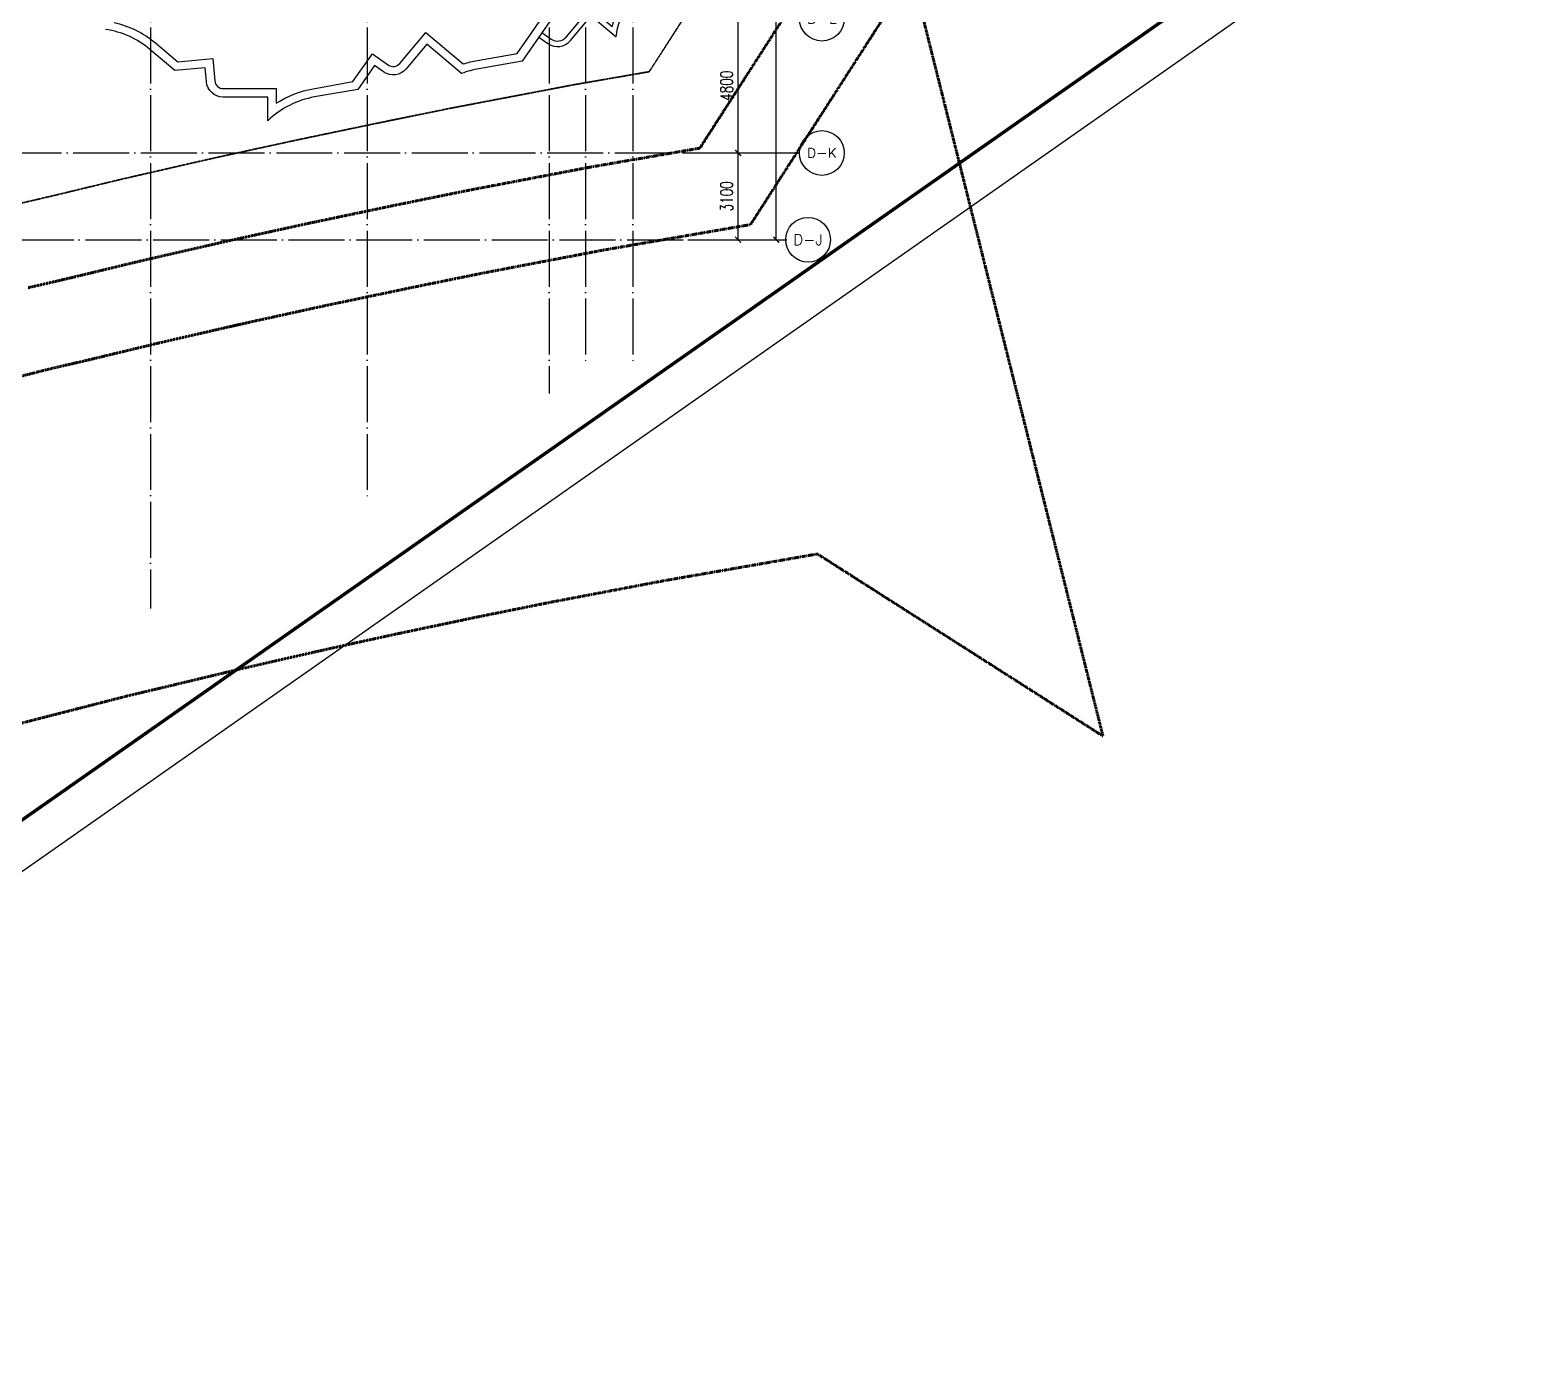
# Model space of a CAD drawing. Header units: millimetres. Extents: x 1089227 to 13101469, y 618865 to 10240562.
# Drawn here: x 3364476 to 3418126, y 4828090 to 4875354 of the extents above; entities that cross this region are included whole.
import ezdxf
from ezdxf.enums import TextEntityAlignment as Align

# ---------------------------------------------------------------- set-up
doc = ezdxf.new("R2010")
doc.units = ezdxf.units.MM
doc.header["$LTSCALE"] = 1000
doc.header["$PDMODE"] = 3
doc.header["$PDSIZE"] = 200
for name, pattern in [('A09-G-CTRL-用地红线+建筑退线_设计区$0$A02-G-MAIN-用地红线+退线_设计区$0$Redline1', [20, 10, -2, 2, -2, 2, -2]), ('A09-G-CTRL-用地红线+建筑退线_设计区$0$Controlline1', [12.8, 8, -1.6, 1.6, -1.6]), ('DOTE', [2.42, 2, -0.2, 0.02, -0.2])]:
    doc.linetypes.add(name, pattern=pattern)
doc.layers.get('0').update_dxf_attribs({"linetype": 'CONTINUOUS'})
doc.layers.get('Defpoints').update_dxf_attribs({"linetype": 'CONTINUOUS'})
doc.layers.add('A09-G-CTRL-用地红线+建筑退线_设计区$0$Z-REDL(用地红线)', color=10, linetype='CONTINUOUS', lineweight=60)
doc.layers.add('A09-G-CTRL-用地红线+建筑退线_设计区$0$Z-REDL-CTRL(建筑控制线)', color=40, linetype='CONTINUOUS', lineweight=35)
for name, color, linetype in [('AXIS', 3, 'CONTINUOUS'), ('AXIS_TEXT', 7, 'CONTINUOUS'), ('DOTE', 1, 'DOTE'), ('LWK-轴线-编号', 7, 'CONTINUOUS'), ('PUB_DIM', 3, 'CONTINUOUS'), ('TK', 4, 'CONTINUOUS'), ('TK-TEXT', 7, 'CONTINUOUS'), ('VHBoundary', 4, 'CONTINUOUS'), ('WALL-POOL', 31, 'CONTINUOUS')]:
    doc.layers.add(name, color=color, linetype=linetype)
doc.styles.add('_TCH_AXIS', font='COMPLEX', dxfattribs={"bigfont": 'AllInOneBig.shx'})
doc.styles.add('_TCH_DIM_T3', font='SIMPLEX', dxfattribs={"width": 0.705882, "bigfont": 'AllInOneBig.shx'})
doc.styles.add('COMPLEX', font='COMPLEX', dxfattribs={"bigfont": 'AllInOneBig.shx'})
doc.styles.add('SADITK-SX', font='simfang.ttf', dxfattribs={"width": 0.7})
doc.dimstyles.new('_TCH_ARCH&&150', dxfattribs={"dimtxt": 446.25, "dimasz": 150, "dimexe": 375, "dimexo": 450, "dimgap": 189.375, "dimtad": 1, "dimdec": 0, "dimzin": 0, "dimdsep": 46, "dimtxsty": '_TCH_DIM_T3', "dimblk": 'ARCHTICK', "dimcen": 0.09, "dimclrt": 7, "dimazin": 2, "dimtfac": 1, "dimtdec": 0, "dimtix": 1, "dimtmove": 2, "dimatfit": 3, "dimfxl": 0, "dimtolj": 1, "dimtzin": 0, "dimarcsym": 0})

# ---------------------------------------------------------------- blocks, each defined once
blk = doc.blocks.new('0323最综用地红线')
at = {"layer": 'A09-G-CTRL-用地红线+建筑退线_设计区$0$Z-REDL(用地红线)', "color": 1, "linetype": 'A09-G-CTRL-用地红线+建筑退线_设计区$0$A02-G-MAIN-用地红线+退线_设计区$0$Redline1', "ltscale": 0.0005}
for points in [[(8341550, 3591838), (8335781, 3582877), (8330535, 3581969), (8326294, 3581161), (8323721, 3580638), (8320774, 3580023), (8319205, 3579682), (8317886, 3579393), (8316870, 3579162), (8314673, 3578658), (8312173, 3578055), (8310674, 3577708), (8307250, 3576830)], [(8338325, 3592370), (8333971, 3585609), (8329999, 3584921), (8325714, 3584105), (8323115, 3583577), (8320150, 3582957), (8318566, 3582613), (8317232, 3582321), (8316203, 3582087), (8313986, 3581579), (8311482, 3580975), (8309963, 3580622)], [(8308539, 3564756), (8310252, 3565203), (8313546, 3566047), (8314955, 3566381), (8317417, 3566971), (8318815, 3567293), (8320507, 3567677), (8321804, 3567964), (8323275, 3568283), (8326081, 3568872), (8328598, 3569378), (8332685, 3570154), (8338175, 3571110), (8348380, 3564604)]]:
    blk.add_lwpolyline(points, dxfattribs=at)
at = {"layer": 'A09-G-CTRL-用地红线+建筑退线_设计区$0$Z-REDL(用地红线)', "color": 1, "linetype": 'A09-G-CTRL-用地红线+建筑退线_设计区$0$A02-G-MAIN-用地红线+退线_设计区$0$Redline1', "ltscale": 0.0005, "elevation": 303}
blk.add_lwpolyline([(8341553, 3591842), (8348380, 3564604)], dxfattribs=at)
at = {"layer": 'A09-G-CTRL-用地红线+建筑退线_设计区$0$Z-REDL-CTRL(建筑控制线)', "linetype": 'A09-G-CTRL-用地红线+建筑退线_设计区$0$Controlline1', "ltscale": 0.0005, "flags": 128}
blk.add_lwpolyline([(8299567, 3686108), (8326626, 3675265), (8336400, 3687495), (8338983, 3690878), (8341712, 3688883), (8341724, 3688834), (8348492, 3681996), (8336495, 3657264), (8335815, 3655857), (8334921, 3653765), (8334408, 3652495), (8333554, 3650188), (8332762, 3647815), (8332296, 3646270), (8331866, 3644682), (8331460, 3643007), (8331063, 3641145), (8330737, 3639422), (8330293, 3636480), (8330017, 3634043), (8329761, 3630317), (8329732, 3627942), (8329763, 3625708), (8329928, 3622644), (8330113, 3620704), (8330325, 3618642), (8330653, 3615645), (8331572, 3606971), (8333151, 3600656), (8334420, 3595620), (8335099, 3592902), (8332162, 3588340), (8329462, 3587873), (8325135, 3587049), (8322510, 3586515), (8319525, 3585891), (8317926, 3585544), (8316578, 3585249), (8315535, 3585011), (8313300, 3584499), (8310791, 3583894), (8309251, 3583537), (8305740, 3582637), (8303918, 3582156), (8302104, 3581668), (8299703, 3581012), (8297227, 3580315), (8295056, 3579682), (8292998, 3579074), (8290643, 3578358), (8288572, 3577710), (8287591, 3577398), (8286161, 3576940), (8284503, 3576401), (8282624, 3575767), (8281086, 3575247), (8278146, 3574222), (8273894, 3572680), (8272471, 3572149), (8271089, 3571640), (8267888, 3570407), (8264331, 3569000), (8260702, 3567515), (8258549, 3566609), (8254947, 3565066), (8252185, 3563832), (8250834, 3563232), (8249176, 3562470), (8247994, 3561930), (8245505, 3560754), (8242980, 3559544), (8239801, 3558013), (8237959, 3557076), (8235838, 3555996), (8233384, 3554698), (8228450, 3552051), (8226178, 3550787), (8222141, 3548504), (8215629, 3544667), (8213710, 3543497), (8193657, 3531175), (8180322, 3522990), (8166408, 3514440), (8156991, 3508658), (8151138, 3505062), (8142685, 3507267), (8121171, 3545747), (8120724, 3546549), (8120233, 3547383), (8119272, 3548967), (8118108, 3550752), (8117067, 3552244), (8115806, 3553970), (8115672, 3554140), (8146431, 3575790), (8162146, 3587599), (8162295, 3588125), (8199863, 3615253), (8204215, 3618404), (8231584, 3638167), (8260590, 3655826), (8295376, 3680010)], close=True, dxfattribs=at)
blk = doc.blocks.new('template_31-施工图_A0_A0_1.0000_3fa9c08c64a9101061c9a26412af947e', base_point=(-1189, 0))
at = {"layer": 'TK'}
blk.add_lwpolyline([(-1189, 841), (1189, 841), (1189, 0), (-1189, 0)], close=True, dxfattribs=at)
at = {"layer": 'TK', "const_width": 0.8}
blk.add_lwpolyline([(-1164, 831), (-1164, 10), (1179, 10), (1179, 831)], close=True, dxfattribs=at)
at = {"layer": 'VHBoundary'}
blk.add_lwpolyline([(-1189, 841), (1189, 841), (1189, 0), (-1189, 0)], close=True, dxfattribs=at)
at = {"layer": 'TK-TEXT', "style": 'SADITK-SX', "width": 0.7}
for tag, p in [('市政会签', (-1176, 381.5)), ('园林会签', (-1176, 343.5)), ('幕墙会签', (-1176, 305.5)), ('装饰会签', (-1176, 267.5)), ('燃气会签', (-1176, 229.5)), ('暖通会签', (-1176, 191.5)), ('电气会签', (-1176, 153.5)), ('给排水会签', (-1176, 115.5)), ('结构会签', (-1176, 77.5)), ('建筑会签', (-1176, 39.5))]:
    blk.add_attdef(tag, text='', height=4, rotation=90, dxfattribs=at).set_placement(p, align=Align.MIDDLE_CENTER)
for tag, height, p in [('专业审定', 4, (1134.75, 268)), ('专业审核', 4, (1134.75, 248)), ('项目负责1', 4, (1134.75, 238)), ('项目负责2', 4, (1134.75, 228)), ('专业负责1', 4, (1134.75, 218)), ('专业负责2', 4, (1134.75, 208)), ('专业校对', 4, (1134.75, 198)), ('专业设计', 4, (1134.75, 188)), ('方案设计', 4, (1134.75, 178)), ('专业制图', 4, (1134.75, 168)), ('建设单位_001', 4, (1148.5, 140)), ('建设地点_001', 4, (1148.5, 124)), ('工程名称_001', 4, (1148.5, 106)), ('子项名称_001', 4, (1148.5, 86)), ('图纸名称_001', 4, (1148.5, 66)), ('版次', 4, (1129.5, 53)), ('日期', 4, (1165, 53)), ('图别', 4, (1129.5, 43)), ('图号', 4, (1165, 43)), ('合同号', 4, (1136, 30)), ('项目编号1', 2, (1114.06, 13.58)), ('阶段编号1', 2, (1132.25, 13.75)), ('子项编号1', 2, (1144.75, 13.75))]:
    blk.add_attdef(tag, text='', height=height, dxfattribs=at).set_placement(p, align=Align.MIDDLE_CENTER)
blk = doc.blocks.new('_AXISO')
blk.add_circle((0, 0), 0.5)
at = {"layer": 'AXIS_TEXT', "style": 'COMPLEX', "width": 1.041667}
blk.add_attdef('A', text='', height=0.56, dxfattribs=at).set_placement((-0.25, -0.28), (0.25, -0.28), align=Align.FIT)
blk = doc.blocks.new('_ArchTick')
at = {"color": 0, "linetype": 'ByBlock', "const_width": 0.3}
blk.add_lwpolyline([(-0.71, -0.71), (0.71, 0.71)], dxfattribs=at)
blk = doc.blocks.new('*D516')
at = {"layer": 'Defpoints', "color": 0, "transparency": 16777216}
for p in [(-418, 45750), (-241, 45750), (-418, 42650)]:
    blk.add_point(p, dxfattribs=at)
at = {"layer": 'PUB_DIM', "color": 0, "lineweight": -2, "transparency": 16777216}
for p, q in [((-241, 42650), (-241, 45750)), ((32, 45750), (134, 45750)), ((32, 42650), (134, 42650))]:
    blk.add_line(p, q, dxfattribs=at)
at = {"layer": 'PUB_DIM', "color": 0, "lineweight": -2, "transparency": 16777216, "xscale": 150, "yscale": 150, "zscale": 150}
for p, rotation in [((-241, 45750), 90), ((-241, 42650), 270)]:
    blk.add_blockref('_ArchTick', p, dxfattribs=dict(at, rotation=rotation))
at = {"layer": 'PUB_DIM', "color": 7, "transparency": 16777216, "insert": (-654, 44200), "char_height": 446.2, "attachment_point": 5, "rotation": 90, "style": '_TCH_DIM_T3'}
blk.add_mtext('\\A1;3100', dxfattribs=at)
blk = doc.blocks.new('*D517')
at = {"layer": 'Defpoints', "color": 0, "transparency": 16777216}
for p in [(-418, 50550), (-241, 50550), (-418, 45750)]:
    blk.add_point(p, dxfattribs=at)
at = {"layer": 'PUB_DIM', "color": 0, "lineweight": -2, "transparency": 16777216}
for p, q in [((-241, 45750), (-241, 50550)), ((32, 50550), (134, 50550)), ((32, 45750), (134, 45750))]:
    blk.add_line(p, q, dxfattribs=at)
at = {"layer": 'PUB_DIM', "color": 0, "lineweight": -2, "transparency": 16777216, "xscale": 150, "yscale": 150, "zscale": 150}
for p, rotation in [((-241, 50550), 90), ((-241, 45750), 270)]:
    blk.add_blockref('_ArchTick', p, dxfattribs=dict(at, rotation=rotation))
at = {"layer": 'PUB_DIM', "color": 7, "transparency": 16777216, "insert": (-654, 48150), "char_height": 446.2, "attachment_point": 5, "rotation": 90, "style": '_TCH_DIM_T3'}
blk.add_mtext('\\A1;4800', dxfattribs=at)
blk = doc.blocks.new('*D533')
at = {"layer": 'Defpoints', "color": 0, "transparency": 16777216}
for p in [(-2037, 65100), (1120, 65100), (-2037, 42650)]:
    blk.add_point(p, dxfattribs=at)
at = {"layer": 'PUB_DIM', "color": 0, "lineweight": -2, "transparency": 16777216}
for p, q in [((-1587, 65100), (1495, 65100)), ((1120, 42650), (1120, 65100)), ((-1587, 42650), (1495, 42650))]:
    blk.add_line(p, q, dxfattribs=at)
at = {"layer": 'PUB_DIM', "color": 0, "lineweight": -2, "transparency": 16777216, "xscale": 150, "yscale": 150, "zscale": 150}
for p, rotation in [((1120, 65100), 90), ((1120, 42650), 270)]:
    blk.add_blockref('_ArchTick', p, dxfattribs=dict(at, rotation=rotation))
at = {"layer": 'PUB_DIM', "color": 7, "transparency": 16777216, "insert": (707, 53875), "char_height": 446.2, "attachment_point": 5, "rotation": 90, "style": '_TCH_DIM_T3'}
blk.add_mtext('\\A1;22450', dxfattribs=at)
blk = doc.blocks.new('2FJGBZ')
at = {"layer": 'WALL-POOL'}
for points in [[(177446, 102581), (177774, 102351, 0.388879), (178578, 102457), (179317, 103338), (180209, 102589, -0.098716), (180611, 103774), (181395, 105131), (181125, 106137), (181512, 106241, 0.388879), (181947, 106925), (181460, 109687, 0.138404), (172813, 114366, 0.71331)], [(177561, 102744), (177889, 102515, 0.388879), (178424, 102586), (179292, 103620), (180075, 102963, -0.072507), (180438, 103874), (181180, 105160), (180880, 106279), (181460, 106434, 0.388879), (181750, 106890), (181274, 109588, 0.136847), (172813, 114161, 0.136847)], [(162263, 103107, -0.119517), (163741, 102375), (164540, 101704), (165795, 101814), (165864, 101017, 0.388879), (166163, 100743), (168063, 100743), (168063, 100217, -0.10224), (169380, 100740), (170801, 100991), (171499, 101987), (172072, 101586, 0.388879), (172474, 101639), (173406, 102750), (174749, 101623, -0.037212), (175253, 101751), (176674, 102001), (177201, 102753), (177544, 103243)], [(177910, 103243), (177446, 102581), (176849, 101728), (175306, 101455, 0.05017), (174689, 101282), (173443, 102327), (172704, 101446, -0.388879), (171900, 101340), (171573, 101569), (170976, 100717), (169432, 100445, 0.14959), (167763, 99594), (167763, 100443), (166163, 100443, -0.388879), (165565, 100991), (165522, 101489), (164442, 101395), (163548, 102145, 0.138418), (161963, 102858)]]:
    blk.add_lwpolyline(points, format="xyb", dxfattribs=at)
blk = doc.blocks.new('裙房轴网260428')
at = {"layer": 'AXIS'}
for p, q in [((-2036.8, 45750), (1110.4, 45750)), ((-2036.8, 45750), (1953, 45750)), ((-2036.8, 42650), (1458.5, 42650)), ((-2036.8, 42650), (1436.4, 42650))]:
    blk.add_line(p, q, dxfattribs=at)
at = {"layer": 'DOTE', "color": 16, "linetype": 'DOTE'}
for p, q in [((-21250, 137349.7), (-21250, 29473.4)), ((-13500, 137349.7), (-13500, 33397.2)), ((-7000, 137349.7), (-7000, 37155.2)), ((-5701, 137349.7), (-5701, 38193.2)), ((-4000, 137349.7), (-4000, 38193.2)), ((-28846.7, 45750), (-1866, 45750)), ((-110690, 42650), (-1866, 42650))]:
    blk.add_line(p, q, dxfattribs=at)
at = {"layer": 'AXIS'}
ref = blk.add_blockref('_AXISO', (2753, 50550), dxfattribs=dict(at, xscale=1600, yscale=1600, zscale=1600))
ref.add_attrib('A', 'D-L', dxfattribs={"layer": 'LWK-轴线-编号', "height": 354.18, "style": '_TCH_AXIS'}).set_placement((2221.7, 50372.9), (3284.2, 50372.9), align=Align.FIT)
ref = blk.add_blockref('_AXISO', (2753, 45750), dxfattribs=dict(at, xscale=1600, yscale=1600, zscale=1600))
ref.add_attrib('A', 'D-K', dxfattribs={"layer": 'LWK-轴线-编号', "height": 334.98, "style": '_TCH_AXIS'}).set_placement((2218.6, 45582.5), (3287.4, 45582.5), align=Align.FIT)
ref = blk.add_blockref('_AXISO', (2258.5, 42650), dxfattribs=dict(at, xscale=1600, yscale=1600, zscale=1600))
ref.add_attrib('A', 'D-J', dxfattribs={"layer": 'LWK-轴线-编号', "height": 375.56, "style": '_TCH_AXIS'}).set_placement((1730.9, 42462.2), (2786, 42462.2), align=Align.FIT)
at = {"layer": 'PUB_DIM'}
for p1, p2, distance, picture, middle in [((-2036.8, 42650), (-2036.8, 65100), -3156.6, '*D533', (707.4, 53875)), ((-417.8, 45750), (-417.8, 50550), -176.7, '*D517', (-653.6, 48150)), ((-417.8, 42650), (-417.8, 45750), -176.7, '*D516', (-653.6, 44200))]:
    dim = blk.add_aligned_dim(p1=p1, p2=p2, distance=distance, dimstyle='_TCH_ARCH&&150', dxfattribs=at)
    dim.commit()
    dim.dimension.update_dxf_attribs({"geometry": picture, "text_midpoint": middle})
blk = doc.blocks.new('04地块地下轴网260428')
blk.add_blockref('裙房轴网260428', (0, 0))

msp = doc.modelspace()

# ---------------------------------------------------------------- block references
for name, p in [('2FJGBZ', (3205215.02, 4772518.421)), ('0323最综用地红线', (-4945553.146, 1285525.343)), ('04地块地下轴网260428', (3390028.145, 4825211.796))]:
    msp.add_blockref(name, p)
at = {"xscale": 150, "yscale": 150, "zscale": 150, "rotation": 35.00532206532363}
msp.add_blockref('template_31-施工图_A0_A0_1.0000_3fa9c08c64a9101061c9a26412af947e', (3187439.13, 4721512.406), dxfattribs=at)

doc.saveas('drawing.dxf')
